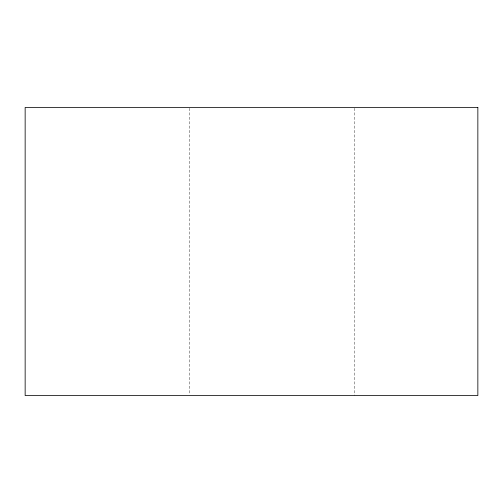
<?xml version="1.0" encoding="UTF-8"?>
<svg xmlns="http://www.w3.org/2000/svg" width="503" height="503" viewBox="0 0 503 503"><rect width="100%" height="100%" fill="white"/><g stroke="black" fill="none" stroke-linecap="round" stroke-linejoin="round"><path stroke-width="0.38" stroke-dasharray="2.52 1.89" d="M354.389 108.246L354.389 395.54M189.769 108.246L189.769 394.754"/><path stroke-width="0.75" d="M477.85 107.46L25.15 107.46L25.15 395.54L477.85 395.54L477.85 107.46"/></g></svg>
